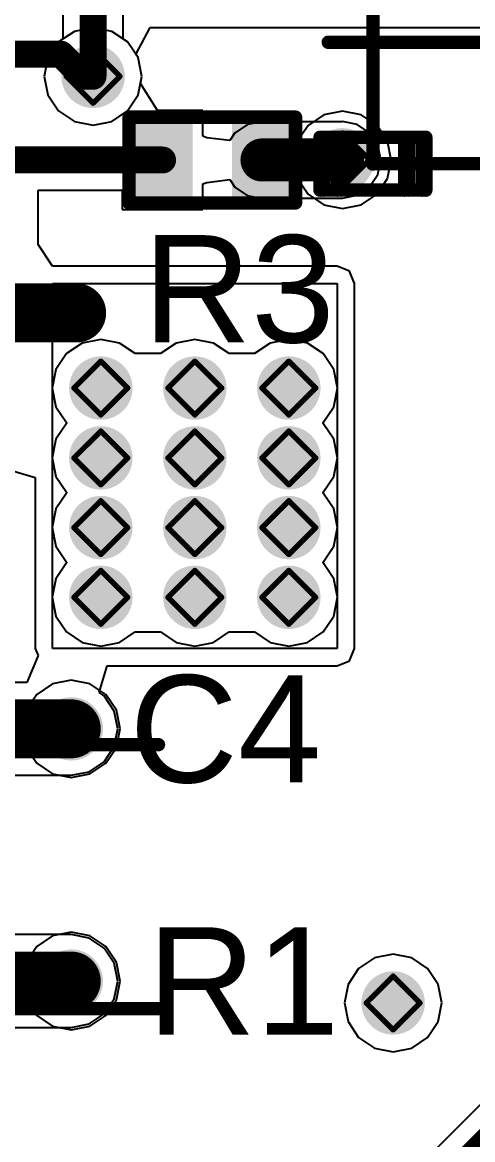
# Model space of a CAD drawing. Header units: millimetres. Extents: x -16 to 330, y -45 to 150.
# Drawn here: x 2.94 to 7.2, y 30.02 to 40.6 of the extents above; entities that cross this region are included whole.
import ezdxf

# ---------------------------------------------------------------- set-up
doc = ezdxf.new("R2010")
doc.units = ezdxf.units.MM
for name, color, linetype in [('BottomLayer', 5, 'Continuous'), ('BottomSolder', 6, 'Continuous'), ('DrillDrawing', 1, 'Continuous'), ('Mechanical13', 56, 'Continuous'), ('MidLayer1', 16, 'Continuous'), ('MidLayer2', 76, 'Continuous'), ('TopLayer', 1, 'Continuous'), ('TopOverlay', 2, 'Continuous'), ('TopPaste', 8, 'Continuous'), ('TopSolder', 216, 'Continuous'), ('ViaHoleLayer', 16, 'Continuous')]:
    doc.layers.add(name, color=color, linetype=linetype)
doc.styles.add('Arial', font='arial.ttf', dxfattribs={"height": 0.2})

# ---------------------------------------------------------------- blocks, each defined once
blk = doc.blocks.new('R___0402_47')
at = {"layer": 'TopLayer'}
for points in [[(-0.699, -0.318), (-0.699, 0.318), (-0.241, 0.318), (-0.241, -0.318)], [(0.241, -0.318), (0.241, 0.318), (0.699, 0.318), (0.699, -0.318)]]:
    blk.add_hatch(color=1, dxfattribs=at).paths.add_polyline_path(points)
at = {"layer": 'TopPaste'}
for points in [[(-0.699, -0.318), (-0.699, 0.318), (-0.241, 0.318), (-0.241, -0.318)], [(0.241, -0.318), (0.241, 0.318), (0.699, 0.318), (0.699, -0.318)]]:
    blk.add_hatch(color=8, dxfattribs=at).paths.add_polyline_path(points)
at = {"layer": 'TopSolder'}
for points in [[(-0.754, -0.373), (-0.754, 0.373), (-0.186, 0.373), (-0.186, -0.373)], [(0.186, -0.373), (0.186, 0.373), (0.754, 0.373), (0.754, -0.373)]]:
    blk.add_hatch(color=216, dxfattribs=at).paths.add_polyline_path(points)
at = {"layer": 'TopOverlay'}
for points, const_width in [([(-0.787, 0.406), (-0.787, -0.406)], 0.127), ([(0.787, 0.406), (-0.787, 0.406)], 0.127), ([(0.787, 0.406), (0.787, -0.406)], 0.127), ([(0.787, -0.406), (-0.787, -0.406)], 0.127), ([(0.813, -0.432), (-0.813, -0.432)], 0.00323)]:
    blk.add_lwpolyline(points, dxfattribs=dict(at, const_width=const_width))
for points, const_width in [([(-0.819, 0.406, 1), (-0.756, 0.406, 1)], 0.0635), ([(-0.819, 0.406, 1), (-0.756, 0.406, 1)], 0.0635), ([(0.756, 0.406, 1), (0.819, 0.406, 1)], 0.0635), ([(0.756, 0.406, 1), (0.819, 0.406, 1)], 0.0635), ([(-0.819, -0.406, 1), (-0.756, -0.406, 1)], 0.0635), ([(-0.819, -0.406, 1), (-0.756, -0.406, 1)], 0.0635), ([(0.756, -0.406, 1), (0.819, -0.406, 1)], 0.0635), ([(0.756, -0.406, 1), (0.819, -0.406, 1)], 0.0635), ([(-0.814, -0.432, 1), (-0.812, -0.432, 1)], 0.00161), ([(0.812, -0.432, 1), (0.814, -0.432, 1)], 0.00161)]:
    blk.add_lwpolyline(points, format="xyb", close=True, dxfattribs=dict(at, const_width=const_width))

msp = doc.modelspace()

# ---------------------------------------------------------------- hatches: boundary and pattern name
at = {"layer": 'BottomLayer'}
h = msp.add_hatch(color=5, dxfattribs=at)
edge = h.paths.add_edge_path()
edge.add_arc((3.61, 40.086), 0.3, 0, 360)
h = msp.add_hatch(color=5, dxfattribs=at)
edge = h.paths.add_edge_path()
edge.add_arc((5.969, 39.296), 0.3, 0, 360)
h = msp.add_hatch(color=5, dxfattribs=at)
edge = h.paths.add_edge_path()
edge.add_arc((3.683, 37.135), 0.3, 0, 360)
h = msp.add_hatch(color=5, dxfattribs=at)
edge = h.paths.add_edge_path()
edge.add_arc((4.572, 37.135), 0.3, 0, 360)
h = msp.add_hatch(color=5, dxfattribs=at)
edge = h.paths.add_edge_path()
edge.add_arc((5.461, 37.135), 0.3, 0, 360)
h = msp.add_hatch(color=5, dxfattribs=at)
edge = h.paths.add_edge_path()
edge.add_arc((3.683, 36.474), 0.3, 0, 360)
h = msp.add_hatch(color=5, dxfattribs=at)
edge = h.paths.add_edge_path()
edge.add_arc((4.572, 36.474), 0.3, 0, 360)
h = msp.add_hatch(color=5, dxfattribs=at)
edge = h.paths.add_edge_path()
edge.add_arc((5.461, 36.474), 0.3, 0, 360)
h = msp.add_hatch(color=5, dxfattribs=at)
edge = h.paths.add_edge_path()
edge.add_arc((3.683, 35.814), 0.3, 0, 360)
h = msp.add_hatch(color=5, dxfattribs=at)
edge = h.paths.add_edge_path()
edge.add_arc((4.572, 35.814), 0.3, 0, 360)
h = msp.add_hatch(color=5, dxfattribs=at)
edge = h.paths.add_edge_path()
edge.add_arc((5.461, 35.814), 0.3, 0, 360)
h = msp.add_hatch(color=5, dxfattribs=at)
edge = h.paths.add_edge_path()
edge.add_arc((3.683, 35.154), 0.3, 0, 360)
h = msp.add_hatch(color=5, dxfattribs=at)
edge = h.paths.add_edge_path()
edge.add_arc((4.572, 35.154), 0.3, 0, 360)
h = msp.add_hatch(color=5, dxfattribs=at)
edge = h.paths.add_edge_path()
edge.add_arc((5.461, 35.154), 0.3, 0, 360)
h = msp.add_hatch(color=5, dxfattribs=at)
edge = h.paths.add_edge_path()
edge.add_arc((3.404, 33.909), 0.3, 0, 360)
h = msp.add_hatch(color=5, dxfattribs=at)
edge = h.paths.add_edge_path()
edge.add_arc((3.404, 31.521), 0.3, 0, 360)
h = msp.add_hatch(color=5, dxfattribs=at)
edge = h.paths.add_edge_path()
edge.add_arc((6.447, 31.314), 0.3, 0, 360)
at = {"layer": 'BottomSolder'}
h = msp.add_hatch(color=6, dxfattribs=at)
edge = h.paths.add_edge_path()
edge.add_arc((3.61, 40.086), 0.15, 0, 360)
h = msp.add_hatch(color=6, dxfattribs=at)
edge = h.paths.add_edge_path()
edge.add_arc((5.969, 39.296), 0.15, 0, 360)
h = msp.add_hatch(color=6, dxfattribs=at)
edge = h.paths.add_edge_path()
edge.add_arc((3.683, 37.135), 0.15, 0, 360)
h = msp.add_hatch(color=6, dxfattribs=at)
edge = h.paths.add_edge_path()
edge.add_arc((4.572, 37.135), 0.15, 0, 360)
h = msp.add_hatch(color=6, dxfattribs=at)
edge = h.paths.add_edge_path()
edge.add_arc((5.461, 37.135), 0.15, 0, 360)
h = msp.add_hatch(color=6, dxfattribs=at)
edge = h.paths.add_edge_path()
edge.add_arc((3.683, 36.474), 0.15, 0, 360)
h = msp.add_hatch(color=6, dxfattribs=at)
edge = h.paths.add_edge_path()
edge.add_arc((4.572, 36.474), 0.15, 0, 360)
h = msp.add_hatch(color=6, dxfattribs=at)
edge = h.paths.add_edge_path()
edge.add_arc((5.461, 36.474), 0.15, 0, 360)
h = msp.add_hatch(color=6, dxfattribs=at)
edge = h.paths.add_edge_path()
edge.add_arc((3.683, 35.814), 0.15, 0, 360)
h = msp.add_hatch(color=6, dxfattribs=at)
edge = h.paths.add_edge_path()
edge.add_arc((4.572, 35.814), 0.15, 0, 360)
h = msp.add_hatch(color=6, dxfattribs=at)
edge = h.paths.add_edge_path()
edge.add_arc((5.461, 35.814), 0.15, 0, 360)
h = msp.add_hatch(color=6, dxfattribs=at)
edge = h.paths.add_edge_path()
edge.add_arc((3.683, 35.154), 0.15, 0, 360)
h = msp.add_hatch(color=6, dxfattribs=at)
edge = h.paths.add_edge_path()
edge.add_arc((4.572, 35.154), 0.15, 0, 360)
h = msp.add_hatch(color=6, dxfattribs=at)
edge = h.paths.add_edge_path()
edge.add_arc((5.461, 35.154), 0.15, 0, 360)
h = msp.add_hatch(color=6, dxfattribs=at)
edge = h.paths.add_edge_path()
edge.add_arc((3.404, 33.909), 0.15, 0, 360)
h = msp.add_hatch(color=6, dxfattribs=at)
edge = h.paths.add_edge_path()
edge.add_arc((3.404, 31.521), 0.15, 0, 360)
h = msp.add_hatch(color=6, dxfattribs=at)
edge = h.paths.add_edge_path()
edge.add_arc((6.447, 31.314), 0.15, 0, 360)
at = {"layer": 'MidLayer1'}
h = msp.add_hatch(color=16, dxfattribs=at)
edge = h.paths.add_edge_path()
edge.add_arc((3.61, 40.086), 0.3, 0, 360)
h = msp.add_hatch(color=16, dxfattribs=at)
edge = h.paths.add_edge_path()
edge.add_arc((5.969, 39.296), 0.3, 0, 360)
h = msp.add_hatch(color=16, dxfattribs=at)
edge = h.paths.add_edge_path()
edge.add_arc((3.683, 37.135), 0.3, 0, 360)
h = msp.add_hatch(color=16, dxfattribs=at)
edge = h.paths.add_edge_path()
edge.add_arc((4.572, 37.135), 0.3, 0, 360)
h = msp.add_hatch(color=16, dxfattribs=at)
edge = h.paths.add_edge_path()
edge.add_arc((5.461, 37.135), 0.3, 0, 360)
h = msp.add_hatch(color=16, dxfattribs=at)
edge = h.paths.add_edge_path()
edge.add_arc((3.683, 36.474), 0.3, 0, 360)
h = msp.add_hatch(color=16, dxfattribs=at)
edge = h.paths.add_edge_path()
edge.add_arc((4.572, 36.474), 0.3, 0, 360)
h = msp.add_hatch(color=16, dxfattribs=at)
edge = h.paths.add_edge_path()
edge.add_arc((5.461, 36.474), 0.3, 0, 360)
h = msp.add_hatch(color=16, dxfattribs=at)
edge = h.paths.add_edge_path()
edge.add_arc((3.683, 35.814), 0.3, 0, 360)
h = msp.add_hatch(color=16, dxfattribs=at)
edge = h.paths.add_edge_path()
edge.add_arc((4.572, 35.814), 0.3, 0, 360)
h = msp.add_hatch(color=16, dxfattribs=at)
edge = h.paths.add_edge_path()
edge.add_arc((5.461, 35.814), 0.3, 0, 360)
h = msp.add_hatch(color=16, dxfattribs=at)
edge = h.paths.add_edge_path()
edge.add_arc((3.683, 35.154), 0.3, 0, 360)
h = msp.add_hatch(color=16, dxfattribs=at)
edge = h.paths.add_edge_path()
edge.add_arc((4.572, 35.154), 0.3, 0, 360)
h = msp.add_hatch(color=16, dxfattribs=at)
edge = h.paths.add_edge_path()
edge.add_arc((5.461, 35.154), 0.3, 0, 360)
h = msp.add_hatch(color=16, dxfattribs=at)
edge = h.paths.add_edge_path()
edge.add_arc((3.404, 33.909), 0.3, 0, 360)
h = msp.add_hatch(color=16, dxfattribs=at)
edge = h.paths.add_edge_path()
edge.add_arc((3.404, 31.521), 0.3, 0, 360)
h = msp.add_hatch(color=16, dxfattribs=at)
edge = h.paths.add_edge_path()
edge.add_arc((6.447, 31.314), 0.3, 0, 360)
at = {"layer": 'MidLayer2'}
h = msp.add_hatch(color=76, dxfattribs=at)
edge = h.paths.add_edge_path()
edge.add_arc((3.61, 40.086), 0.3, 0, 360)
h = msp.add_hatch(color=76, dxfattribs=at)
edge = h.paths.add_edge_path()
edge.add_arc((5.969, 39.296), 0.3, 0, 360)
h = msp.add_hatch(color=76, dxfattribs=at)
edge = h.paths.add_edge_path()
edge.add_arc((3.683, 37.135), 0.3, 0, 360)
h = msp.add_hatch(color=76, dxfattribs=at)
edge = h.paths.add_edge_path()
edge.add_arc((4.572, 37.135), 0.3, 0, 360)
h = msp.add_hatch(color=76, dxfattribs=at)
edge = h.paths.add_edge_path()
edge.add_arc((5.461, 37.135), 0.3, 0, 360)
h = msp.add_hatch(color=76, dxfattribs=at)
edge = h.paths.add_edge_path()
edge.add_arc((3.683, 36.474), 0.3, 0, 360)
h = msp.add_hatch(color=76, dxfattribs=at)
edge = h.paths.add_edge_path()
edge.add_arc((4.572, 36.474), 0.3, 0, 360)
h = msp.add_hatch(color=76, dxfattribs=at)
edge = h.paths.add_edge_path()
edge.add_arc((5.461, 36.474), 0.3, 0, 360)
h = msp.add_hatch(color=76, dxfattribs=at)
edge = h.paths.add_edge_path()
edge.add_arc((3.683, 35.814), 0.3, 0, 360)
h = msp.add_hatch(color=76, dxfattribs=at)
edge = h.paths.add_edge_path()
edge.add_arc((4.572, 35.814), 0.3, 0, 360)
h = msp.add_hatch(color=76, dxfattribs=at)
edge = h.paths.add_edge_path()
edge.add_arc((5.461, 35.814), 0.3, 0, 360)
h = msp.add_hatch(color=76, dxfattribs=at)
edge = h.paths.add_edge_path()
edge.add_arc((3.683, 35.154), 0.3, 0, 360)
h = msp.add_hatch(color=76, dxfattribs=at)
edge = h.paths.add_edge_path()
edge.add_arc((4.572, 35.154), 0.3, 0, 360)
h = msp.add_hatch(color=76, dxfattribs=at)
edge = h.paths.add_edge_path()
edge.add_arc((5.461, 35.154), 0.3, 0, 360)
h = msp.add_hatch(color=76, dxfattribs=at)
edge = h.paths.add_edge_path()
edge.add_arc((3.404, 33.909), 0.3, 0, 360)
h = msp.add_hatch(color=76, dxfattribs=at)
edge = h.paths.add_edge_path()
edge.add_arc((3.404, 31.521), 0.3, 0, 360)
h = msp.add_hatch(color=76, dxfattribs=at)
edge = h.paths.add_edge_path()
edge.add_arc((6.447, 31.314), 0.3, 0, 360)
at = {"layer": 'TopLayer'}
h = msp.add_hatch(color=1, dxfattribs=at)
edge = h.paths.add_edge_path()
edge.add_arc((3.61, 40.086), 0.3, 0, 360)
h = msp.add_hatch(color=1, dxfattribs=at)
edge = h.paths.add_edge_path()
edge.add_arc((5.969, 39.296), 0.3, 0, 360)
h = msp.add_hatch(color=1, dxfattribs=at)
edge = h.paths.add_edge_path()
edge.add_arc((3.683, 37.135), 0.3, 0, 360)
h = msp.add_hatch(color=1, dxfattribs=at)
edge = h.paths.add_edge_path()
edge.add_arc((4.572, 37.135), 0.3, 0, 360)
h = msp.add_hatch(color=1, dxfattribs=at)
edge = h.paths.add_edge_path()
edge.add_arc((5.461, 37.135), 0.3, 0, 360)
h = msp.add_hatch(color=1, dxfattribs=at)
edge = h.paths.add_edge_path()
edge.add_arc((3.683, 36.474), 0.3, 0, 360)
h = msp.add_hatch(color=1, dxfattribs=at)
edge = h.paths.add_edge_path()
edge.add_arc((4.572, 36.474), 0.3, 0, 360)
h = msp.add_hatch(color=1, dxfattribs=at)
edge = h.paths.add_edge_path()
edge.add_arc((5.461, 36.474), 0.3, 0, 360)
h = msp.add_hatch(color=1, dxfattribs=at)
edge = h.paths.add_edge_path()
edge.add_arc((3.683, 35.814), 0.3, 0, 360)
h = msp.add_hatch(color=1, dxfattribs=at)
edge = h.paths.add_edge_path()
edge.add_arc((4.572, 35.814), 0.3, 0, 360)
h = msp.add_hatch(color=1, dxfattribs=at)
edge = h.paths.add_edge_path()
edge.add_arc((5.461, 35.814), 0.3, 0, 360)
h = msp.add_hatch(color=1, dxfattribs=at)
edge = h.paths.add_edge_path()
edge.add_arc((3.683, 35.154), 0.3, 0, 360)
h = msp.add_hatch(color=1, dxfattribs=at)
edge = h.paths.add_edge_path()
edge.add_arc((4.572, 35.154), 0.3, 0, 360)
h = msp.add_hatch(color=1, dxfattribs=at)
edge = h.paths.add_edge_path()
edge.add_arc((5.461, 35.154), 0.3, 0, 360)
h = msp.add_hatch(color=1, dxfattribs=at)
edge = h.paths.add_edge_path()
edge.add_arc((3.404, 33.909), 0.3, 0, 360)
h = msp.add_hatch(color=1, dxfattribs=at)
edge = h.paths.add_edge_path()
edge.add_arc((3.404, 31.521), 0.3, 0, 360)
h = msp.add_hatch(color=1, dxfattribs=at)
edge = h.paths.add_edge_path()
edge.add_arc((6.447, 31.314), 0.3, 0, 360)
at = {"layer": 'TopSolder'}
h = msp.add_hatch(color=216, dxfattribs=at)
edge = h.paths.add_edge_path()
edge.add_arc((3.61, 40.086), 0.15, 0, 360)
h = msp.add_hatch(color=216, dxfattribs=at)
edge = h.paths.add_edge_path()
edge.add_arc((5.969, 39.296), 0.15, 0, 360)
h = msp.add_hatch(color=216, dxfattribs=at)
edge = h.paths.add_edge_path()
edge.add_arc((3.683, 37.135), 0.15, 0, 360)
h = msp.add_hatch(color=216, dxfattribs=at)
edge = h.paths.add_edge_path()
edge.add_arc((4.572, 37.135), 0.15, 0, 360)
h = msp.add_hatch(color=216, dxfattribs=at)
edge = h.paths.add_edge_path()
edge.add_arc((5.461, 37.135), 0.15, 0, 360)
h = msp.add_hatch(color=216, dxfattribs=at)
edge = h.paths.add_edge_path()
edge.add_arc((3.683, 36.474), 0.15, 0, 360)
h = msp.add_hatch(color=216, dxfattribs=at)
edge = h.paths.add_edge_path()
edge.add_arc((4.572, 36.474), 0.15, 0, 360)
h = msp.add_hatch(color=216, dxfattribs=at)
edge = h.paths.add_edge_path()
edge.add_arc((5.461, 36.474), 0.15, 0, 360)
h = msp.add_hatch(color=216, dxfattribs=at)
edge = h.paths.add_edge_path()
edge.add_arc((3.683, 35.814), 0.15, 0, 360)
h = msp.add_hatch(color=216, dxfattribs=at)
edge = h.paths.add_edge_path()
edge.add_arc((4.572, 35.814), 0.15, 0, 360)
h = msp.add_hatch(color=216, dxfattribs=at)
edge = h.paths.add_edge_path()
edge.add_arc((5.461, 35.814), 0.15, 0, 360)
h = msp.add_hatch(color=216, dxfattribs=at)
edge = h.paths.add_edge_path()
edge.add_arc((3.683, 35.154), 0.15, 0, 360)
h = msp.add_hatch(color=216, dxfattribs=at)
edge = h.paths.add_edge_path()
edge.add_arc((4.572, 35.154), 0.15, 0, 360)
h = msp.add_hatch(color=216, dxfattribs=at)
edge = h.paths.add_edge_path()
edge.add_arc((5.461, 35.154), 0.15, 0, 360)
h = msp.add_hatch(color=216, dxfattribs=at)
edge = h.paths.add_edge_path()
edge.add_arc((3.404, 33.909), 0.15, 0, 360)
h = msp.add_hatch(color=216, dxfattribs=at)
edge = h.paths.add_edge_path()
edge.add_arc((3.404, 31.521), 0.15, 0, 360)
h = msp.add_hatch(color=216, dxfattribs=at)
edge = h.paths.add_edge_path()
edge.add_arc((6.447, 31.314), 0.15, 0, 360)
at = {"layer": 'ViaHoleLayer'}
h = msp.add_hatch(color=16, dxfattribs=at)
edge = h.paths.add_edge_path()
edge.add_arc((3.61, 40.086), 0.15, 0, 360)
h = msp.add_hatch(color=16, dxfattribs=at)
edge = h.paths.add_edge_path()
edge.add_arc((5.969, 39.296), 0.15, 0, 360)
h = msp.add_hatch(color=16, dxfattribs=at)
edge = h.paths.add_edge_path()
edge.add_arc((3.683, 37.135), 0.15, 0, 360)
h = msp.add_hatch(color=16, dxfattribs=at)
edge = h.paths.add_edge_path()
edge.add_arc((4.572, 37.135), 0.15, 0, 360)
h = msp.add_hatch(color=16, dxfattribs=at)
edge = h.paths.add_edge_path()
edge.add_arc((5.461, 37.135), 0.15, 0, 360)
h = msp.add_hatch(color=16, dxfattribs=at)
edge = h.paths.add_edge_path()
edge.add_arc((3.683, 36.474), 0.15, 0, 360)
h = msp.add_hatch(color=16, dxfattribs=at)
edge = h.paths.add_edge_path()
edge.add_arc((4.572, 36.474), 0.15, 0, 360)
h = msp.add_hatch(color=16, dxfattribs=at)
edge = h.paths.add_edge_path()
edge.add_arc((5.461, 36.474), 0.15, 0, 360)
h = msp.add_hatch(color=16, dxfattribs=at)
edge = h.paths.add_edge_path()
edge.add_arc((3.683, 35.814), 0.15, 0, 360)
h = msp.add_hatch(color=16, dxfattribs=at)
edge = h.paths.add_edge_path()
edge.add_arc((4.572, 35.814), 0.15, 0, 360)
h = msp.add_hatch(color=16, dxfattribs=at)
edge = h.paths.add_edge_path()
edge.add_arc((5.461, 35.814), 0.15, 0, 360)
h = msp.add_hatch(color=16, dxfattribs=at)
edge = h.paths.add_edge_path()
edge.add_arc((3.683, 35.154), 0.15, 0, 360)
h = msp.add_hatch(color=16, dxfattribs=at)
edge = h.paths.add_edge_path()
edge.add_arc((4.572, 35.154), 0.15, 0, 360)
h = msp.add_hatch(color=16, dxfattribs=at)
edge = h.paths.add_edge_path()
edge.add_arc((5.461, 35.154), 0.15, 0, 360)
h = msp.add_hatch(color=16, dxfattribs=at)
edge = h.paths.add_edge_path()
edge.add_arc((3.404, 33.909), 0.15, 0, 360)
h = msp.add_hatch(color=16, dxfattribs=at)
edge = h.paths.add_edge_path()
edge.add_arc((3.404, 31.521), 0.15, 0, 360)
h = msp.add_hatch(color=16, dxfattribs=at)
edge = h.paths.add_edge_path()
edge.add_arc((6.447, 31.314), 0.15, 0, 360)

# ---------------------------------------------------------------- linework, layer by layer
at = {"layer": 'BottomLayer'}
for p, q in [((3.325, 41.39), (3.325, 40.44)), ((3.895, 40.44), (3.895, 41.39)), ((3.283, 40.412), (3.183, 40.263)), ((3.325, 40.44), (3.283, 40.412)), ((3.936, 40.412), (3.895, 40.44)), ((4.036, 40.263), (3.936, 40.412)), ((3.183, 40.263), (3.148, 40.086)), ((4.071, 40.086), (4.036, 40.263)), ((3.148, 40.086), (3.183, 39.91)), ((4.036, 39.91), (4.071, 40.086)), ((3.183, 39.91), (3.283, 39.76)), ((3.936, 39.76), (4.036, 39.91)), ((3.283, 39.76), (3.433, 39.66)), ((3.786, 39.66), (3.936, 39.76)), ((3.433, 39.66), (3.61, 39.625)), ((3.61, 39.625), (3.786, 39.66))]:
    msp.add_line(p, q, dxfattribs=at)
at = {"layer": 'BottomLayer', "const_width": 0.254}
msp.add_lwpolyline([(3.61, 40.086), (3.61, 41.743)], dxfattribs=at)
at = {"layer": 'BottomLayer', "const_width": 0.127}
msp.add_lwpolyline([(3.546, 40.086, 1), (3.673, 40.086, 1)], format="xyb", close=True, dxfattribs=at)
at = {"layer": 'DrillDrawing', "const_width": 0.0508}
for points in [[(3.356, 40.086), (3.61, 40.34)], [(3.61, 40.34), (3.864, 40.086)], [(3.356, 40.086), (3.61, 39.832)], [(3.61, 39.832), (3.864, 40.086)], [(5.715, 39.296), (5.969, 39.55)], [(5.969, 39.55), (6.223, 39.296)], [(5.715, 39.296), (5.969, 39.042)], [(5.969, 39.042), (6.223, 39.296)], [(3.429, 37.135), (3.683, 37.389)], [(3.683, 37.389), (3.937, 37.135)], [(4.318, 37.135), (4.572, 37.389)], [(4.572, 37.389), (4.826, 37.135)], [(5.207, 37.135), (5.461, 37.389)], [(5.461, 37.389), (5.715, 37.135)], [(3.429, 37.135), (3.683, 36.881)], [(3.683, 36.881), (3.937, 37.135)], [(4.318, 37.135), (4.572, 36.881)], [(4.572, 36.881), (4.826, 37.135)], [(5.207, 37.135), (5.461, 36.881)], [(5.461, 36.881), (5.715, 37.135)], [(3.429, 36.474), (3.683, 36.728)], [(3.683, 36.728), (3.937, 36.474)], [(4.318, 36.474), (4.572, 36.728)], [(4.572, 36.728), (4.826, 36.474)], [(5.207, 36.474), (5.461, 36.728)], [(5.461, 36.728), (5.715, 36.474)], [(3.429, 36.474), (3.683, 36.22)], [(3.683, 36.22), (3.937, 36.474)], [(4.318, 36.474), (4.572, 36.22)], [(4.572, 36.22), (4.826, 36.474)], [(5.207, 36.474), (5.461, 36.22)], [(5.461, 36.22), (5.715, 36.474)], [(3.429, 35.814), (3.683, 36.068)], [(3.683, 36.068), (3.937, 35.814)], [(4.318, 35.814), (4.572, 36.068)], [(4.572, 36.068), (4.826, 35.814)], [(5.207, 35.814), (5.461, 36.068)], [(5.461, 36.068), (5.715, 35.814)], [(3.429, 35.814), (3.683, 35.56)], [(3.683, 35.56), (3.937, 35.814)], [(4.318, 35.814), (4.572, 35.56)], [(4.572, 35.56), (4.826, 35.814)], [(5.207, 35.814), (5.461, 35.56)], [(5.461, 35.56), (5.715, 35.814)], [(3.429, 35.154), (3.683, 35.408)], [(3.683, 35.408), (3.937, 35.154)], [(4.318, 35.154), (4.572, 35.408)], [(4.572, 35.408), (4.826, 35.154)], [(5.207, 35.154), (5.461, 35.408)], [(5.461, 35.408), (5.715, 35.154)], [(3.429, 35.154), (3.683, 34.9)], [(3.683, 34.9), (3.937, 35.154)], [(4.318, 35.154), (4.572, 34.9)], [(4.572, 34.9), (4.826, 35.154)], [(5.207, 35.154), (5.461, 34.9)], [(5.461, 34.9), (5.715, 35.154)], [(3.15, 33.909), (3.404, 34.163)], [(3.404, 34.163), (3.658, 33.909)], [(3.15, 33.909), (3.404, 33.655)], [(3.404, 33.655), (3.658, 33.909)], [(3.15, 31.521), (3.404, 31.775)], [(3.404, 31.775), (3.658, 31.521)], [(3.15, 31.521), (3.404, 31.267)], [(3.404, 31.267), (3.658, 31.521)], [(6.193, 31.314), (6.447, 31.568)], [(6.447, 31.568), (6.701, 31.314)], [(6.193, 31.314), (6.447, 31.06)], [(6.447, 31.06), (6.701, 31.314)]]:
    msp.add_lwpolyline(points, dxfattribs=at)
at = {"layer": 'DrillDrawing', "const_width": 0.0254}
for points in [[(3.597, 40.34, 1), (3.622, 40.34, 1)], [(3.597, 40.34, 1), (3.622, 40.34, 1)], [(3.343, 40.086, 1), (3.368, 40.086, 1)], [(3.343, 40.086, 1), (3.368, 40.086, 1)], [(3.851, 40.086, 1), (3.876, 40.086, 1)], [(3.851, 40.086, 1), (3.876, 40.086, 1)], [(3.597, 39.832, 1), (3.622, 39.832, 1)], [(3.597, 39.832, 1), (3.622, 39.832, 1)], [(5.956, 39.55, 1), (5.982, 39.55, 1)], [(5.956, 39.55, 1), (5.982, 39.55, 1)], [(5.702, 39.296, 1), (5.728, 39.296, 1)], [(5.702, 39.296, 1), (5.728, 39.296, 1)], [(6.21, 39.296, 1), (6.236, 39.296, 1)], [(6.21, 39.296, 1), (6.236, 39.296, 1)], [(5.956, 39.042, 1), (5.982, 39.042, 1)], [(5.956, 39.042, 1), (5.982, 39.042, 1)], [(3.67, 37.389, 1), (3.696, 37.389, 1)], [(3.67, 37.389, 1), (3.696, 37.389, 1)], [(4.559, 37.389, 1), (4.585, 37.389, 1)], [(4.559, 37.389, 1), (4.585, 37.389, 1)], [(5.448, 37.389, 1), (5.474, 37.389, 1)], [(5.448, 37.389, 1), (5.474, 37.389, 1)], [(3.416, 37.135, 1), (3.442, 37.135, 1)], [(3.416, 37.135, 1), (3.442, 37.135, 1)], [(3.924, 37.135, 1), (3.95, 37.135, 1)], [(3.924, 37.135, 1), (3.95, 37.135, 1)], [(4.305, 37.135, 1), (4.331, 37.135, 1)], [(4.305, 37.135, 1), (4.331, 37.135, 1)], [(4.813, 37.135, 1), (4.839, 37.135, 1)], [(4.813, 37.135, 1), (4.839, 37.135, 1)], [(5.194, 37.135, 1), (5.22, 37.135, 1)], [(5.194, 37.135, 1), (5.22, 37.135, 1)], [(5.702, 37.135, 1), (5.728, 37.135, 1)], [(5.702, 37.135, 1), (5.728, 37.135, 1)], [(3.67, 36.881, 1), (3.696, 36.881, 1)], [(3.67, 36.881, 1), (3.696, 36.881, 1)], [(4.559, 36.881, 1), (4.585, 36.881, 1)], [(4.559, 36.881, 1), (4.585, 36.881, 1)], [(5.448, 36.881, 1), (5.474, 36.881, 1)], [(5.448, 36.881, 1), (5.474, 36.881, 1)], [(3.67, 36.728, 1), (3.696, 36.728, 1)], [(3.67, 36.728, 1), (3.696, 36.728, 1)], [(4.559, 36.728, 1), (4.585, 36.728, 1)], [(4.559, 36.728, 1), (4.585, 36.728, 1)], [(5.448, 36.728, 1), (5.474, 36.728, 1)], [(5.448, 36.728, 1), (5.474, 36.728, 1)], [(3.416, 36.474, 1), (3.442, 36.474, 1)], [(3.416, 36.474, 1), (3.442, 36.474, 1)], [(3.924, 36.474, 1), (3.95, 36.474, 1)], [(3.924, 36.474, 1), (3.95, 36.474, 1)], [(4.305, 36.474, 1), (4.331, 36.474, 1)], [(4.305, 36.474, 1), (4.331, 36.474, 1)], [(4.813, 36.474, 1), (4.839, 36.474, 1)], [(4.813, 36.474, 1), (4.839, 36.474, 1)], [(5.194, 36.474, 1), (5.22, 36.474, 1)], [(5.194, 36.474, 1), (5.22, 36.474, 1)], [(5.702, 36.474, 1), (5.728, 36.474, 1)], [(5.702, 36.474, 1), (5.728, 36.474, 1)], [(3.67, 36.22, 1), (3.696, 36.22, 1)], [(3.67, 36.22, 1), (3.696, 36.22, 1)], [(4.559, 36.22, 1), (4.585, 36.22, 1)], [(4.559, 36.22, 1), (4.585, 36.22, 1)], [(5.448, 36.22, 1), (5.474, 36.22, 1)], [(5.448, 36.22, 1), (5.474, 36.22, 1)], [(3.67, 36.068, 1), (3.696, 36.068, 1)], [(3.67, 36.068, 1), (3.696, 36.068, 1)], [(4.559, 36.068, 1), (4.585, 36.068, 1)], [(4.559, 36.068, 1), (4.585, 36.068, 1)], [(5.448, 36.068, 1), (5.474, 36.068, 1)], [(5.448, 36.068, 1), (5.474, 36.068, 1)], [(3.416, 35.814, 1), (3.442, 35.814, 1)], [(3.416, 35.814, 1), (3.442, 35.814, 1)], [(3.924, 35.814, 1), (3.95, 35.814, 1)], [(3.924, 35.814, 1), (3.95, 35.814, 1)], [(4.305, 35.814, 1), (4.331, 35.814, 1)], [(4.305, 35.814, 1), (4.331, 35.814, 1)], [(4.813, 35.814, 1), (4.839, 35.814, 1)], [(4.813, 35.814, 1), (4.839, 35.814, 1)], [(5.194, 35.814, 1), (5.22, 35.814, 1)], [(5.194, 35.814, 1), (5.22, 35.814, 1)], [(5.702, 35.814, 1), (5.728, 35.814, 1)], [(5.702, 35.814, 1), (5.728, 35.814, 1)], [(3.67, 35.56, 1), (3.696, 35.56, 1)], [(3.67, 35.56, 1), (3.696, 35.56, 1)], [(4.559, 35.56, 1), (4.585, 35.56, 1)], [(4.559, 35.56, 1), (4.585, 35.56, 1)], [(5.448, 35.56, 1), (5.474, 35.56, 1)], [(5.448, 35.56, 1), (5.474, 35.56, 1)], [(3.67, 35.408, 1), (3.696, 35.408, 1)], [(3.67, 35.408, 1), (3.696, 35.408, 1)], [(4.559, 35.408, 1), (4.585, 35.408, 1)], [(4.559, 35.408, 1), (4.585, 35.408, 1)], [(5.448, 35.408, 1), (5.474, 35.408, 1)], [(5.448, 35.408, 1), (5.474, 35.408, 1)], [(3.416, 35.154, 1), (3.442, 35.154, 1)], [(3.416, 35.154, 1), (3.442, 35.154, 1)], [(3.924, 35.154, 1), (3.95, 35.154, 1)], [(3.924, 35.154, 1), (3.95, 35.154, 1)], [(4.305, 35.154, 1), (4.331, 35.154, 1)], [(4.305, 35.154, 1), (4.331, 35.154, 1)], [(4.813, 35.154, 1), (4.839, 35.154, 1)], [(4.813, 35.154, 1), (4.839, 35.154, 1)], [(5.194, 35.154, 1), (5.22, 35.154, 1)], [(5.194, 35.154, 1), (5.22, 35.154, 1)], [(5.702, 35.154, 1), (5.728, 35.154, 1)], [(5.702, 35.154, 1), (5.728, 35.154, 1)], [(3.67, 34.9, 1), (3.696, 34.9, 1)], [(3.67, 34.9, 1), (3.696, 34.9, 1)], [(4.559, 34.9, 1), (4.585, 34.9, 1)], [(4.559, 34.9, 1), (4.585, 34.9, 1)], [(5.448, 34.9, 1), (5.474, 34.9, 1)], [(5.448, 34.9, 1), (5.474, 34.9, 1)], [(3.391, 34.163, 1), (3.416, 34.163, 1)], [(3.391, 34.163, 1), (3.416, 34.163, 1)], [(3.137, 33.909, 1), (3.162, 33.909, 1)], [(3.137, 33.909, 1), (3.162, 33.909, 1)], [(3.645, 33.909, 1), (3.67, 33.909, 1)], [(3.645, 33.909, 1), (3.67, 33.909, 1)], [(3.391, 33.655, 1), (3.416, 33.655, 1)], [(3.391, 33.655, 1), (3.416, 33.655, 1)], [(3.391, 31.775, 1), (3.416, 31.775, 1)], [(3.391, 31.775, 1), (3.416, 31.775, 1)], [(3.137, 31.521, 1), (3.162, 31.521, 1)], [(3.137, 31.521, 1), (3.162, 31.521, 1)], [(3.645, 31.521, 1), (3.67, 31.521, 1)], [(3.645, 31.521, 1), (3.67, 31.521, 1)], [(6.434, 31.568, 1), (6.46, 31.568, 1)], [(6.434, 31.568, 1), (6.46, 31.568, 1)], [(6.18, 31.314, 1), (6.206, 31.314, 1)], [(6.18, 31.314, 1), (6.206, 31.314, 1)], [(6.688, 31.314, 1), (6.714, 31.314, 1)], [(6.688, 31.314, 1), (6.714, 31.314, 1)], [(3.391, 31.267, 1), (3.416, 31.267, 1)], [(3.391, 31.267, 1), (3.416, 31.267, 1)], [(6.434, 31.06, 1), (6.46, 31.06, 1)], [(6.434, 31.06, 1), (6.46, 31.06, 1)]]:
    msp.add_lwpolyline(points, format="xyb", close=True, dxfattribs=at)
at = {"layer": 'Mechanical13', "const_width": 0.127}
for points in [[(6.256, 39.259), (6.256, 47.204)], [(6.256, 39.259), (6.256, 47.204)], [(5.834, 40.409), (9.806, 40.409)], [(5.834, 40.409), (9.806, 40.409)], [(5.756, 39.009), (5.756, 39.509)], [(5.756, 39.509), (5.791, 39.509)], [(5.791, 39.009), (5.791, 39.509)], [(5.791, 39.509), (5.921, 39.509)], [(5.921, 39.009), (5.921, 39.509)], [(5.921, 39.509), (5.956, 39.509)], [(5.956, 39.009), (5.956, 39.509)], [(5.956, 39.509), (6.556, 39.509)], [(6.556, 39.009), (6.556, 39.509)], [(6.556, 39.509), (6.591, 39.509)], [(6.591, 39.009), (6.591, 39.509)], [(6.591, 39.509), (6.721, 39.509)], [(6.721, 39.009), (6.721, 39.509)], [(6.721, 39.509), (6.756, 39.509)], [(6.756, 39.009), (6.756, 39.509)], [(6.256, 39.259), (10.229, 39.259)], [(6.256, 39.259), (10.229, 39.259)], [(5.756, 39.009), (5.791, 39.009)], [(5.791, 39.009), (5.921, 39.009)], [(5.921, 39.009), (5.956, 39.009)], [(5.956, 39.009), (6.556, 39.009)], [(6.556, 39.009), (6.591, 39.009)], [(6.591, 39.009), (6.721, 39.009)], [(6.721, 39.009), (6.756, 39.009)], [(0.256, 33.759), (4.229, 33.759)], [(0.256, 33.759), (4.229, 33.759)], [(0.256, 31.259), (4.229, 31.259)], [(0.256, 31.259), (4.229, 31.259)]]:
    msp.add_lwpolyline(points, dxfattribs=at)
at = {"layer": 'Mechanical13'}
for points, const_width in [([(5.802, 40.409, 1), (5.866, 40.409, 1)], 0.0635), ([(5.802, 40.409, 1), (5.866, 40.409, 1)], 0.0635), ([(5.724, 39.509, 1), (5.788, 39.509, 1)], 0.0635), ([(5.724, 39.509, 1), (5.788, 39.509, 1)], 0.0635), ([(5.759, 39.509, 1), (5.823, 39.509, 1)], 0.0635), ([(5.759, 39.509, 1), (5.823, 39.509, 1)], 0.0635), ([(5.759, 39.509, 1), (5.823, 39.509, 1)], 0.0635), ([(5.889, 39.509, 1), (5.953, 39.509, 1)], 0.0635), ([(5.889, 39.509, 1), (5.953, 39.509, 1)], 0.0635), ([(5.889, 39.509, 1), (5.953, 39.509, 1)], 0.0635), ([(5.924, 39.509, 1), (5.988, 39.509, 1)], 0.0635), ([(5.924, 39.509, 1), (5.988, 39.509, 1)], 0.0635), ([(5.924, 39.509, 1), (5.988, 39.509, 1)], 0.0635), ([(6.524, 39.509, 1), (6.588, 39.509, 1)], 0.0635), ([(6.524, 39.509, 1), (6.588, 39.509, 1)], 0.0635), ([(6.524, 39.509, 1), (6.588, 39.509, 1)], 0.0635), ([(6.559, 39.509, 1), (6.623, 39.509, 1)], 0.0635), ([(6.559, 39.509, 1), (6.623, 39.509, 1)], 0.0635), ([(6.559, 39.509, 1), (6.623, 39.509, 1)], 0.0635), ([(6.689, 39.509, 1), (6.753, 39.509, 1)], 0.0635), ([(6.689, 39.509, 1), (6.753, 39.509, 1)], 0.0635), ([(6.689, 39.509, 1), (6.753, 39.509, 1)], 0.0635), ([(6.724, 39.509, 1), (6.788, 39.509, 1)], 0.0635), ([(6.724, 39.509, 1), (6.788, 39.509, 1)], 0.0635), ([(6.259, 39.259, 1), (6.253, 39.259, 1)], 0.127), ([(6.259, 39.259, 1), (6.253, 39.259, 1)], 0.127), ([(6.221, 39.259, 1), (6.285, 39.259, 1)], 0.0635), ([(6.221, 39.259, 1), (6.285, 39.259, 1)], 0.0635), ([(6.224, 39.259, 1), (6.288, 39.259, 1)], 0.0635), ([(6.224, 39.259, 1), (6.288, 39.259, 1)], 0.0635), ([(6.224, 39.259, 1), (6.288, 39.259, 1)], 0.0635), ([(6.224, 39.259, 1), (6.288, 39.259, 1)], 0.0635), ([(6.228, 39.259, 1), (6.291, 39.259, 1)], 0.0635), ([(6.228, 39.259, 1), (6.291, 39.259, 1)], 0.0635), ([(5.724, 39.009, 1), (5.788, 39.009, 1)], 0.0635), ([(5.724, 39.009, 1), (5.788, 39.009, 1)], 0.0635), ([(5.759, 39.009, 1), (5.823, 39.009, 1)], 0.0635), ([(5.759, 39.009, 1), (5.823, 39.009, 1)], 0.0635), ([(5.759, 39.009, 1), (5.823, 39.009, 1)], 0.0635), ([(5.889, 39.009, 1), (5.953, 39.009, 1)], 0.0635), ([(5.889, 39.009, 1), (5.953, 39.009, 1)], 0.0635), ([(5.889, 39.009, 1), (5.953, 39.009, 1)], 0.0635), ([(5.924, 39.009, 1), (5.988, 39.009, 1)], 0.0635), ([(5.924, 39.009, 1), (5.988, 39.009, 1)], 0.0635), ([(5.924, 39.009, 1), (5.988, 39.009, 1)], 0.0635), ([(6.524, 39.009, 1), (6.588, 39.009, 1)], 0.0635), ([(6.524, 39.009, 1), (6.588, 39.009, 1)], 0.0635), ([(6.524, 39.009, 1), (6.588, 39.009, 1)], 0.0635), ([(6.559, 39.009, 1), (6.623, 39.009, 1)], 0.0635), ([(6.559, 39.009, 1), (6.623, 39.009, 1)], 0.0635), ([(6.559, 39.009, 1), (6.623, 39.009, 1)], 0.0635), ([(6.689, 39.009, 1), (6.753, 39.009, 1)], 0.0635), ([(6.689, 39.009, 1), (6.753, 39.009, 1)], 0.0635), ([(6.689, 39.009, 1), (6.753, 39.009, 1)], 0.0635), ([(6.724, 39.009, 1), (6.788, 39.009, 1)], 0.0635), ([(6.724, 39.009, 1), (6.788, 39.009, 1)], 0.0635), ([(4.197, 33.759, 1), (4.26, 33.759, 1)], 0.0635), ([(4.197, 33.759, 1), (4.26, 33.759, 1)], 0.0635), ([(4.197, 31.259, 1), (4.26, 31.259, 1)], 0.0635), ([(4.197, 31.259, 1), (4.26, 31.259, 1)], 0.0635)]:
    msp.add_lwpolyline(points, format="xyb", close=True, dxfattribs=dict(at, const_width=const_width))
at = {"layer": 'MidLayer1'}
for p, q in [((3.433, 40.512), (3.283, 40.412)), ((3.61, 40.547), (3.433, 40.512)), ((3.786, 40.512), (3.61, 40.547)), ((3.936, 40.412), (3.786, 40.512)), ((3.283, 40.412), (3.183, 40.263)), ((4.036, 40.263), (3.936, 40.412)), ((3.183, 40.263), (3.148, 40.086)), ((4.071, 40.086), (4.036, 40.263)), ((3.148, 40.086), (3.183, 39.91)), ((4.036, 39.91), (4.071, 40.086)), ((3.183, 39.91), (3.283, 39.76)), ((3.936, 39.76), (4.036, 39.91)), ((3.283, 39.76), (3.433, 39.66)), ((3.786, 39.66), (3.936, 39.76)), ((5.792, 39.722), (5.643, 39.622)), ((5.969, 39.757), (5.792, 39.722)), ((6.146, 39.722), (5.969, 39.757)), ((6.295, 39.622), (6.146, 39.722)), ((3.433, 39.66), (3.61, 39.625)), ((3.61, 39.625), (3.786, 39.66)), ((5.643, 39.622), (5.543, 39.472)), ((6.395, 39.472), (6.295, 39.622)), ((5.543, 39.472), (5.508, 39.296)), ((6.43, 39.296), (6.395, 39.472)), ((5.508, 39.296), (5.543, 39.119)), ((6.395, 39.119), (6.43, 39.296)), ((5.543, 39.119), (5.643, 38.97)), ((6.295, 38.97), (6.395, 39.119)), ((5.643, 38.97), (5.792, 38.87)), ((6.146, 38.87), (6.295, 38.97)), ((5.792, 38.87), (5.969, 38.835)), ((5.969, 38.835), (6.146, 38.87)), ((3.506, 37.561), (3.357, 37.461)), ((3.683, 37.596), (3.506, 37.561)), ((3.86, 37.561), (3.683, 37.596)), ((4.009, 37.461), (3.86, 37.561)), ((4.395, 37.561), (4.246, 37.461)), ((4.572, 37.596), (4.395, 37.561)), ((4.749, 37.561), (4.572, 37.596)), ((4.898, 37.461), (4.749, 37.561)), ((5.284, 37.561), (5.135, 37.461)), ((5.461, 37.596), (5.284, 37.561)), ((5.638, 37.561), (5.461, 37.596)), ((5.787, 37.461), (5.638, 37.561)), ((3.357, 37.461), (3.257, 37.311)), ((4.246, 37.461), (4.009, 37.461)), ((5.135, 37.461), (4.898, 37.461)), ((5.887, 37.311), (5.787, 37.461)), ((3.257, 37.311), (3.222, 37.135)), ((5.922, 37.135), (5.887, 37.311)), ((3.222, 37.135), (3.257, 36.958)), ((5.887, 36.958), (5.922, 37.135)), ((3.257, 36.958), (3.357, 36.809)), ((5.787, 36.809), (5.887, 36.958)), ((3.357, 36.801), (3.257, 36.651)), ((3.357, 36.809), (3.357, 36.801)), ((5.787, 36.801), (5.787, 36.809)), ((5.887, 36.651), (5.787, 36.801)), ((3.257, 36.651), (3.222, 36.474)), ((5.922, 36.474), (5.887, 36.651)), ((3.222, 36.474), (3.257, 36.298)), ((5.887, 36.298), (5.922, 36.474)), ((3.257, 36.298), (3.357, 36.148)), ((5.787, 36.148), (5.887, 36.298)), ((3.357, 36.14), (3.257, 35.991)), ((3.357, 36.148), (3.357, 36.14)), ((5.787, 36.14), (5.787, 36.148)), ((5.887, 35.991), (5.787, 36.14)), ((3.257, 35.991), (3.222, 35.814)), ((5.922, 35.814), (5.887, 35.991)), ((3.222, 35.814), (3.257, 35.637)), ((5.887, 35.637), (5.922, 35.814)), ((3.257, 35.637), (3.357, 35.488)), ((5.787, 35.488), (5.887, 35.637)), ((3.357, 35.48), (3.257, 35.33)), ((3.357, 35.488), (3.357, 35.48)), ((5.787, 35.48), (5.787, 35.488)), ((5.887, 35.33), (5.787, 35.48)), ((3.257, 35.33), (3.222, 35.154)), ((5.922, 35.154), (5.887, 35.33)), ((3.222, 35.154), (3.257, 34.977)), ((5.887, 34.977), (5.922, 35.154)), ((3.257, 34.977), (3.357, 34.827)), ((5.787, 34.827), (5.887, 34.977)), ((3.357, 34.827), (3.506, 34.727)), ((3.86, 34.727), (4.009, 34.827)), ((4.009, 34.827), (4.246, 34.827)), ((4.246, 34.827), (4.395, 34.727)), ((4.749, 34.727), (4.898, 34.827)), ((4.898, 34.827), (5.135, 34.827)), ((5.135, 34.827), (5.284, 34.727)), ((5.638, 34.727), (5.787, 34.827)), ((3.506, 34.727), (3.683, 34.692)), ((3.683, 34.692), (3.86, 34.727)), ((4.395, 34.727), (4.572, 34.692)), ((4.572, 34.692), (4.749, 34.727)), ((5.284, 34.727), (5.461, 34.692)), ((5.461, 34.692), (5.638, 34.727)), ((3.227, 34.335), (3.077, 34.235)), ((3.404, 34.37), (3.227, 34.335)), ((3.58, 34.335), (3.404, 34.37)), ((3.73, 34.235), (3.58, 34.335)), ((3.077, 34.235), (2.977, 34.086)), ((3.83, 34.086), (3.73, 34.235)), ((2.977, 34.086), (2.942, 33.909)), ((3.865, 33.909), (3.83, 34.086)), ((2.942, 33.909), (2.977, 33.732)), ((3.83, 33.732), (3.865, 33.909)), ((2.977, 33.732), (3.077, 33.583)), ((3.73, 33.583), (3.83, 33.732)), ((3.077, 33.583), (3.227, 33.483)), ((3.58, 33.483), (3.73, 33.583)), ((3.227, 33.483), (3.404, 33.448)), ((3.404, 33.448), (3.58, 33.483)), ((3.227, 31.948), (3.077, 31.848)), ((3.404, 31.983), (3.227, 31.948)), ((3.58, 31.948), (3.404, 31.983)), ((3.73, 31.848), (3.58, 31.948)), ((3.077, 31.848), (2.977, 31.698)), ((3.83, 31.698), (3.73, 31.848)), ((6.27, 31.74), (6.121, 31.64)), ((6.447, 31.775), (6.27, 31.74)), ((6.624, 31.74), (6.447, 31.775)), ((6.773, 31.64), (6.624, 31.74)), ((2.977, 31.698), (2.942, 31.521)), ((3.865, 31.521), (3.83, 31.698)), ((6.121, 31.64), (6.021, 31.49)), ((6.873, 31.49), (6.773, 31.64)), ((2.942, 31.521), (2.977, 31.345)), ((3.83, 31.345), (3.865, 31.521)), ((6.021, 31.49), (5.986, 31.314)), ((6.908, 31.314), (6.873, 31.49)), ((2.977, 31.345), (3.077, 31.195)), ((3.73, 31.195), (3.83, 31.345)), ((5.986, 31.314), (6.021, 31.137)), ((6.873, 31.137), (6.908, 31.314)), ((3.077, 31.195), (3.227, 31.095)), ((3.58, 31.095), (3.73, 31.195)), ((6.021, 31.137), (6.121, 30.987)), ((6.773, 30.987), (6.873, 31.137)), ((3.227, 31.095), (3.404, 31.06)), ((3.404, 31.06), (3.58, 31.095)), ((6.121, 30.987), (6.27, 30.887)), ((6.27, 30.887), (6.447, 30.852)), ((6.447, 30.852), (6.624, 30.887)), ((6.624, 30.887), (6.773, 30.987))]:
    msp.add_line(p, q, dxfattribs=at)
at = {"layer": 'MidLayer2'}
for p, q in [((3.433, 40.512), (3.283, 40.412)), ((3.61, 40.547), (3.433, 40.512)), ((3.786, 40.512), (3.61, 40.547)), ((3.936, 40.412), (3.786, 40.512)), ((3.283, 40.412), (3.183, 40.263)), ((4.036, 40.263), (3.936, 40.412)), ((3.183, 40.263), (3.148, 40.086)), ((4.071, 40.086), (4.036, 40.263)), ((3.148, 40.086), (3.183, 39.91)), ((4.036, 39.91), (4.071, 40.086)), ((3.183, 39.91), (3.283, 39.76)), ((3.936, 39.76), (4.036, 39.91)), ((3.283, 39.76), (3.433, 39.66)), ((3.786, 39.66), (3.936, 39.76)), ((3.433, 39.66), (3.61, 39.625)), ((3.61, 39.625), (3.786, 39.66)), ((14.309, 37.389), (4.017, 27.098))]:
    msp.add_line(p, q, dxfattribs=at)
at = {"layer": 'MidLayer2', "const_width": 0.6}
msp.add_lwpolyline([(4.343, 26.772), (14.77, 37.198)], dxfattribs=at)
at = {"layer": 'TopLayer'}
for p, q in [((4.015, 40.294), (4.151, 40.548)), ((4.151, 40.548), (7.546, 40.548)), ((4.036, 40.263), (4.015, 40.294)), ((4.071, 40.086), (4.036, 40.263)), ((4.057, 40.018), (4.071, 40.086)), ((4.22, 39.764), (4.057, 40.018)), ((4.648, 39.764), (4.22, 39.764)), ((4.648, 39.52), (4.648, 39.764)), ((5.069, 39.63), (4.952, 39.551)), ((5.208, 39.657), (5.069, 39.63)), ((5.964, 39.657), (5.208, 39.657)), ((5.208, 39.657), (5.208, 39.657)), ((5.969, 39.658), (5.964, 39.657)), ((6.108, 39.631), (5.969, 39.658)), ((6.225, 39.552), (6.108, 39.631)), ((4.686, 39.505), (4.648, 39.52)), ((4.902, 39.478), (4.686, 39.505)), ((4.951, 39.55), (4.902, 39.478)), ((4.952, 39.551), (4.951, 39.55)), ((4.952, 39.551), (4.952, 39.551)), ((6.304, 39.435), (6.225, 39.552)), ((6.332, 39.296), (6.304, 39.435)), ((6.304, 39.157), (6.332, 39.296)), ((6.225, 39.039), (6.304, 39.157)), ((4.648, 39.068), (4.686, 39.082)), ((4.648, 38.824), (4.648, 39.068)), ((4.686, 39.082), (4.902, 39.11)), ((4.902, 39.11), (4.951, 39.037)), ((4.951, 39.037), (5.068, 38.959)), ((6.107, 38.96), (6.224, 39.038)), ((6.224, 39.038), (6.225, 39.039)), ((3.092, 38.495), (3.092, 39.01)), ((3.092, 39.01), (3.886, 39.01)), ((3.886, 39.01), (3.886, 38.824)), ((5.068, 38.959), (5.207, 38.931)), ((5.207, 38.931), (5.212, 38.932)), ((5.212, 38.932), (5.968, 38.932)), ((5.968, 38.932), (6.107, 38.96)), ((5.968, 38.932), (5.968, 38.932)), ((3.886, 38.824), (4.648, 38.824)), ((3.226, 38.29), (3.092, 38.495)), ((5.918, 38.29), (3.226, 38.29)), ((6.035, 38.242), (5.918, 38.29)), ((6.083, 38.125), (6.035, 38.242)), ((3.226, 38.125), (5.918, 38.125)), ((3.226, 34.671), (3.226, 38.125)), ((5.918, 38.125), (5.918, 37.363)), ((6.083, 37.363), (6.083, 38.125)), ((5.918, 37.363), (5.918, 34.671)), ((6.083, 34.671), (6.083, 37.363)), ((2.807, 36.365), (3.061, 36.288)), ((3.061, 36.288), (3.061, 34.671)), ((3.089, 34.603), (2.982, 34.349)), ((3.061, 34.671), (3.089, 34.603)), ((5.918, 34.671), (3.226, 34.671)), ((6.035, 34.554), (6.083, 34.671)), ((3.667, 34.252), (3.744, 34.506)), ((3.744, 34.506), (5.918, 34.506)), ((5.918, 34.506), (6.035, 34.554)), ((2.982, 34.349), (2.486, 34.349)), ((3.715, 34.22), (3.667, 34.252)), ((3.81, 34.077), (3.715, 34.22)), ((3.844, 33.909), (3.81, 34.077)), ((3.81, 33.741), (3.844, 33.909)), ((3.715, 33.598), (3.81, 33.741)), ((3.572, 33.502), (3.715, 33.598)), ((2.516, 33.469), (3.404, 33.469)), ((3.404, 33.469), (3.572, 33.502)), ((3.404, 31.962), (1.829, 31.962)), ((3.572, 31.928), (3.404, 31.962)), ((3.715, 31.833), (3.572, 31.928)), ((3.81, 31.69), (3.715, 31.833)), ((3.844, 31.521), (3.81, 31.69)), ((3.81, 31.353), (3.844, 31.521)), ((3.715, 31.21), (3.81, 31.353)), ((3.572, 31.115), (3.715, 31.21)), ((3.404, 31.081), (3.572, 31.115)), ((1.829, 31.081), (3.404, 31.081))]:
    msp.add_line(p, q, dxfattribs=at)
for points, const_width in [([(2.34, 40.296), (3.306, 40.296)], 0.254), ([(3.306, 40.296), (3.516, 40.086)], 0.254), ([(3.516, 40.086), (3.571, 40.086)], 0.254), ([(5.207, 39.294), (5.208, 39.295)], 0.406), ([(5.208, 39.295), (5.968, 39.295)], 0.406), ([(5.968, 39.295), (5.969, 39.296)], 0.406), ([(2.341, 39.295), (4.266, 39.295)], 0.254), ([(4.266, 39.295), (4.267, 39.294)], 0.254), ([(2.34, 37.846), (3.455, 37.846)], 0.559), ([(2.311, 33.909), (3.404, 33.909)], 0.559), ([(1.829, 31.521), (3.404, 31.521)], 0.559)]:
    msp.add_lwpolyline(points, dxfattribs=dict(at, const_width=const_width))
for points, const_width in [([(3.243, 40.296, 1), (3.37, 40.296, 1)], 0.127), ([(3.243, 40.296, 1), (3.37, 40.296, 1)], 0.127), ([(3.453, 40.086, 1), (3.58, 40.086, 1)], 0.127), ([(3.453, 40.086, 1), (3.58, 40.086, 1)], 0.127), ([(3.507, 40.086, 1), (3.634, 40.086, 1)], 0.127), ([(5.105, 39.294, 1), (5.309, 39.294, 1)], 0.203), ([(5.106, 39.295, 1), (5.31, 39.295, 1)], 0.203), ([(5.106, 39.295, 1), (5.31, 39.295, 1)], 0.203), ([(5.866, 39.295, 1), (6.07, 39.295, 1)], 0.203), ([(5.866, 39.295, 1), (6.07, 39.295, 1)], 0.203), ([(5.867, 39.296, 1), (6.071, 39.296, 1)], 0.203), ([(4.203, 39.295, 1), (4.33, 39.295, 1)], 0.127), ([(4.203, 39.295, 1), (4.33, 39.295, 1)], 0.127), ([(4.204, 39.294, 1), (4.331, 39.294, 1)], 0.127), ([(3.315, 37.846, 1), (3.594, 37.846, 1)], 0.279), ([(3.264, 33.909, 1), (3.543, 33.909, 1)], 0.279), ([(3.264, 31.521, 1), (3.543, 31.521, 1)], 0.279)]:
    msp.add_lwpolyline(points, format="xyb", close=True, dxfattribs=dict(at, const_width=const_width))

# ---------------------------------------------------------------- block references
at = {"rotation": 180}
msp.add_blockref('R___0402_47', (4.737, 39.294), dxfattribs=at)

# ---------------------------------------------------------------- texts
at = {"layer": 'TopOverlay', "style": 'Arial'}
msp.add_text('R3', height=1.016, dxfattribs=at).set_placement((4.081, 37.567))
for s, p in [('C4', (3.954, 33.401)), ('R1', (4.123, 31.014))]:
    msp.add_text(s, height=1.016, rotation=360, dxfattribs=at).set_placement(p)

doc.saveas('drawing.dxf')
